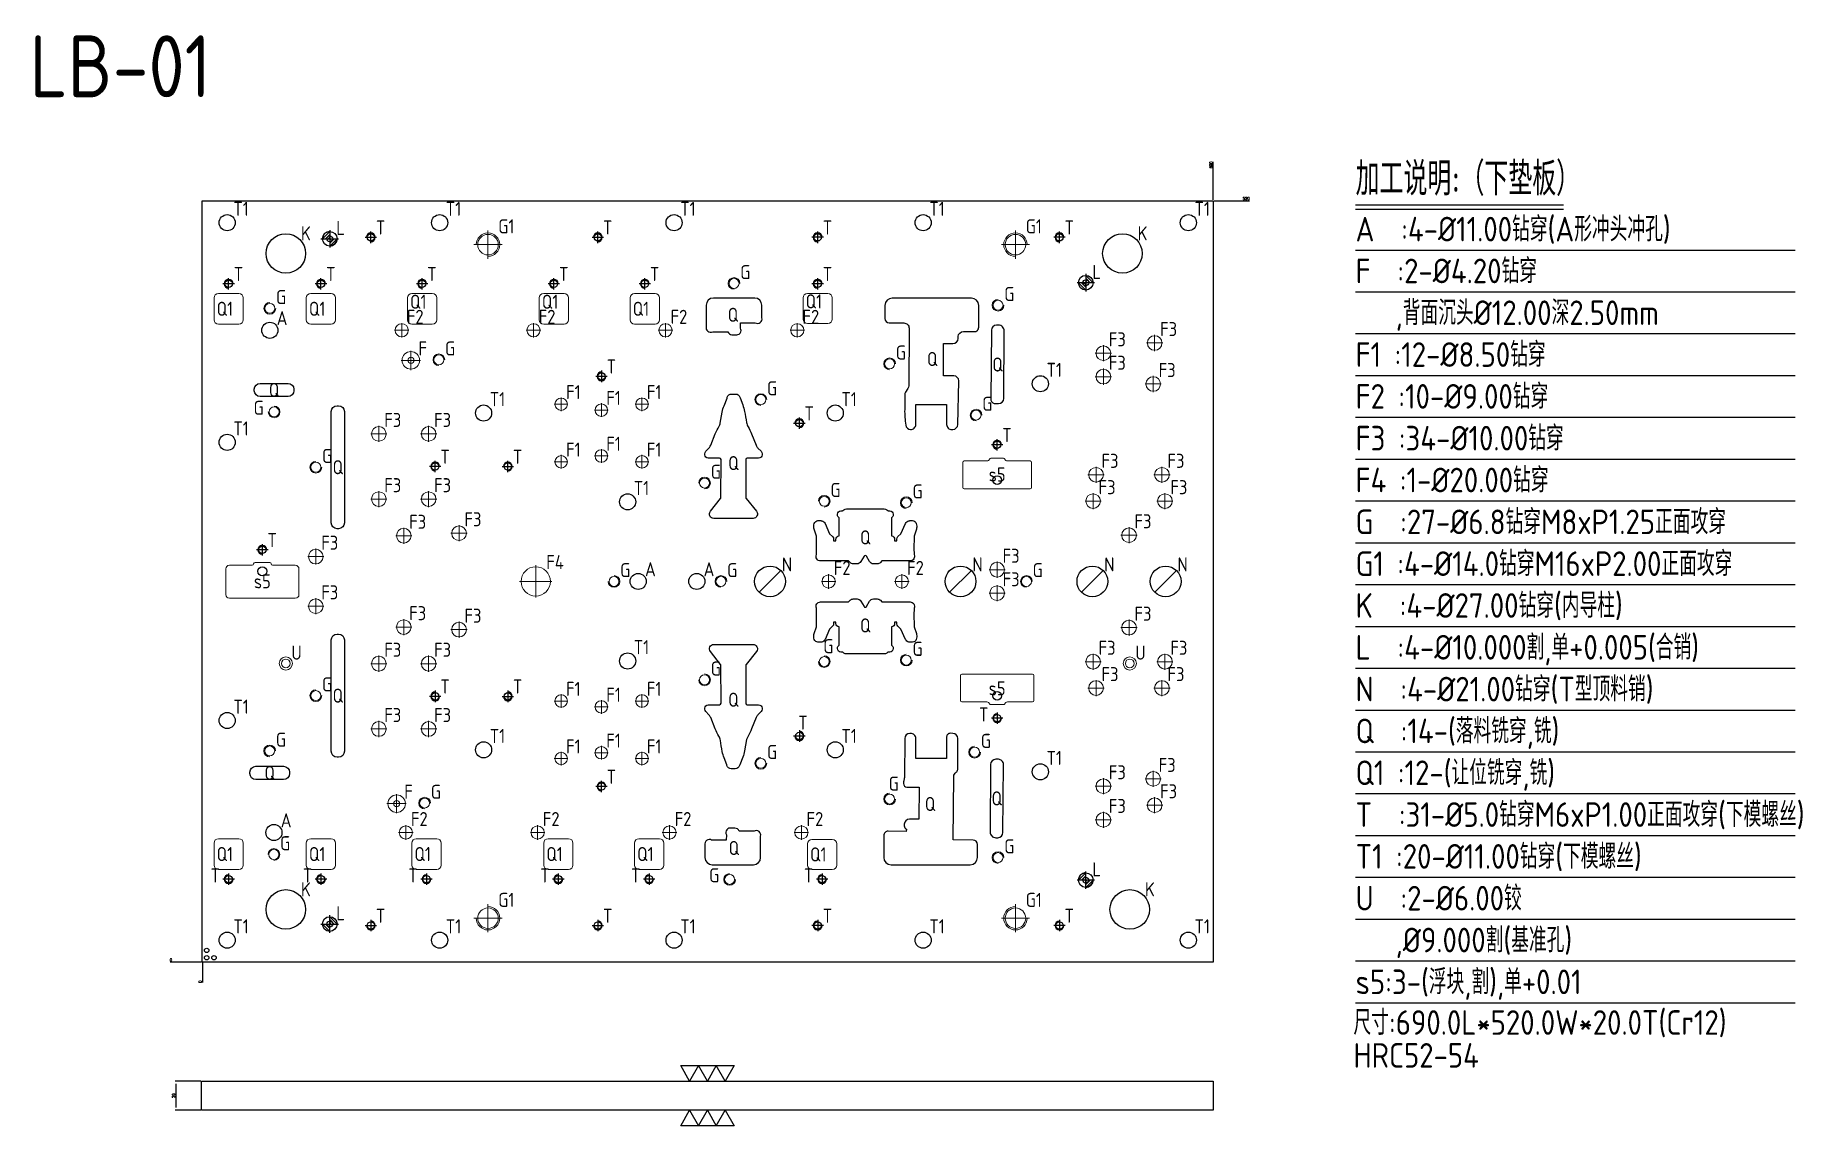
# Model space of a CAD drawing. Header units: millimetres. Extents: x 48754 to 49960, y -2339 to -1595.
import ezdxf
from ezdxf.enums import TextEntityAlignment as Align

# ---------------------------------------------------------------- set-up
doc = ezdxf.new("R2010")
doc.units = ezdxf.units.MM
doc.linetypes.add('CENTER', pattern=[0])
doc.linetypes.add('DASHED', pattern=[0])
for name, color, linetype in [('DIM', 4, 'Continuous'), ('LB', 7, 'Continuous'), ('LB_O', 40, 'Continuous'), ('LB_W', 1, 'Continuous'), ('TEXT', 4, 'Continuous')]:
    doc.layers.add(name, color=color, linetype=linetype)
doc.styles.add('gbenor', font='gbenor.shx', dxfattribs={"bigfont": 'gbcbig.shx'})
doc.styles.get("Standard").update_dxf_attribs({"font": 'txt.shx', "width": 0.85, "bigfont": 'ctxt.shx'})
doc.dimstyles.new('T-2-WX', dxfattribs={"dimtxt": 2, "dimasz": 2, "dimexe": 0.5, "dimexo": 0.5, "dimgap": 0.5, "dimtad": 1, "dimtxsty": 'Standard', "dimblk": 'OPEN30', "dimcen": 0, "dimazin": 3, "dimtfac": 1, "dimtmove": 0, "dimatfit": 3, "dimldrblk": 'OPEN30', "dimlwd": -1, "dimlwe": -1})

# ---------------------------------------------------------------- blocks, each defined once
blk = doc.blocks.new('*D7580')
at = {"layer": 'Defpoints', "color": 0}
for p in [(48867.1, -2308.7), (48849.5, -2328.7), (48867.1, -2328.7)]:
    blk.add_point(p, dxfattribs=at)
at = {"layer": 'DIM', "color": 0}
for p, q in [((48866.6, -2308.7), (48849, -2308.7)), ((48849.5, -2310.7), (48849.5, -2326.7)), ((48866.6, -2328.7), (48849, -2328.7))]:
    blk.add_line(p, q, dxfattribs=at)
at = {"layer": 'DIM', "color": 0, "insert": (48848, -2318.7), "char_height": 2, "attachment_point": 5, "rotation": 90}
blk.add_mtext('20', dxfattribs=at)
blk = doc.blocks.new('_Open30')
blk = doc.blocks.new('*D7581')
at = {"layer": 'Defpoints', "color": 0}
for p in [(48867.6, -2227.5), (48867.6, -2227.5), (48867.6, -2239.9)]:
    blk.add_point(p, dxfattribs=at)
at = {"layer": 'DIM', "color": 0}
blk.add_line((48867.6, -2228), (48867.6, -2241.5), dxfattribs=at)
at = {"layer": 'DIM', "color": 0, "insert": (48866.1, -2240.9), "char_height": 2, "attachment_point": 5, "rotation": 90}
blk.add_mtext('0', dxfattribs=at)
blk = doc.blocks.new('*D7582')
at = {"layer": 'Defpoints', "color": 0}
for p in [(48847.3, -2227.5), (48867.6, -2227.5), (48867.6, -2227.5)]:
    blk.add_point(p, dxfattribs=at)
at = {"layer": 'DIM', "color": 0}
blk.add_line((48867.1, -2227.5), (48845.7, -2227.5), dxfattribs=at)
at = {"layer": 'DIM', "color": 0, "insert": (48846.2, -2226), "char_height": 2, "attachment_point": 5}
blk.add_mtext('0', dxfattribs=at)
blk = doc.blocks.new('*D7583')
at = {"layer": 'Defpoints', "color": 0}
for p in [(49557.6, -1707.5), (49577.3, -1707.5), (48867.6, -2227.5)]:
    blk.add_point(p, dxfattribs=at)
at = {"layer": 'DIM', "color": 0}
blk.add_line((49558.1, -1707.5), (49582.2, -1707.5), dxfattribs=at)
at = {"layer": 'DIM', "color": 0, "insert": (49580, -1706), "char_height": 2, "attachment_point": 5}
blk.add_mtext('520', dxfattribs=at)
blk = doc.blocks.new('*D7584')
at = {"layer": 'Defpoints', "color": 0}
for p in [(49557.6, -1685.7), (49557.6, -1707.5), (48867.6, -2227.5)]:
    blk.add_point(p, dxfattribs=at)
at = {"layer": 'DIM', "color": 0}
blk.add_line((49557.6, -1707), (49557.6, -1680.9), dxfattribs=at)
at = {"layer": 'DIM', "color": 0, "insert": (49556.1, -1683.1), "char_height": 2, "attachment_point": 5, "rotation": 90}
blk.add_mtext('690', dxfattribs=at)
blk = doc.blocks.new('locater0')
for p, q in [((-0.6, 0), (0.6, 0)), ((-0.5, 0), (0, 0.5)), ((-0.3, 0), (0, 0.3)), ((-0.1, 0), (0, 0.1)), ((0, 0.6), (0, -0.6)), ((0.1, 0), (0, -0.1)), ((0.5, 0), (0, -0.5)), ((0.3, 0), (0, -0.3))]:
    blk.add_line(p, q)
for start, end in [(90, 180), (270, 0)]:
    blk.add_arc((0, 0), 0.5, start, end)

msp = doc.modelspace()

# ---------------------------------------------------------------- linework, layer by layer
at = {"layer": 'LB'}
msp.add_lwpolyline([(48867.562, -2227.499), (48867.562, -1707.499), (49557.562, -1707.499), (49557.562, -2227.499)], close=True, dxfattribs=at)
at = {"layer": 'LB', "linetype": 'Continuous', "flags": 128}
msp.add_lwpolyline([(48867.062, -2308.693), (49557.562, -2308.693), (49557.562, -2328.693), (48867.062, -2328.693)], close=True, dxfattribs=at)
at = {"layer": 'LB_O', "color": 4, "linetype": 'CENTER', "ltscale": 0.005}
for p, q in [((48978.662, -1732.499), (48986.462, -1732.499)), ((48982.562, -1736.399), (48982.562, -1728.599)), ((49133.662, -1732.499), (49141.462, -1732.499)), ((49137.562, -1736.399), (49137.562, -1728.599)), ((49291.462, -1732.499), (49283.662, -1732.499)), ((49287.562, -1736.399), (49287.562, -1728.599)), ((49456.462, -1732.499), (49448.662, -1732.499)), ((49452.562, -1736.399), (49452.562, -1728.599)), ((48885.562, -1768.099), (48885.562, -1760.299)), ((48948.562, -1768.099), (48948.562, -1760.299)), ((49017.562, -1768.099), (49017.562, -1760.299)), ((49107.562, -1768.099), (49107.562, -1760.299)), ((49169.562, -1768.099), (49169.562, -1760.299)), ((49287.562, -1768.099), (49287.562, -1760.299)), ((48889.462, -1764.199), (48881.662, -1764.199)), ((48952.462, -1764.199), (48944.662, -1764.199)), ((49021.462, -1764.199), (49013.662, -1764.199)), ((49111.462, -1764.199), (49103.662, -1764.199)), ((49173.462, -1764.199), (49165.662, -1764.199)), ((49291.462, -1764.199), (49283.662, -1764.199)), ((49143.962, -1827.454), (49136.162, -1827.454)), ((49140.062, -1823.554), (49140.062, -1831.354)), ((49275.062, -1863.339), (49275.062, -1855.539)), ((49271.162, -1859.439), (49278.962, -1859.439)), ((49413.962, -1874.152), (49406.162, -1874.152)), ((49410.062, -1878.052), (49410.062, -1870.252)), ((49030.462, -1889.015), (49022.662, -1889.015)), ((49026.562, -1892.915), (49026.562, -1885.115)), ((49072.162, -1889.015), (49079.962, -1889.015)), ((49076.062, -1892.915), (49076.062, -1885.115)), ((48912.452, -1945.899), (48904.652, -1945.899)), ((48908.552, -1949.799), (48908.552, -1941.999)), ((49030.462, -2045.983), (49022.662, -2045.983)), ((49026.562, -2042.083), (49026.562, -2049.883)), ((49072.162, -2045.983), (49079.962, -2045.983)), ((49076.062, -2042.083), (49076.062, -2049.883)), ((49413.962, -2060.845), (49406.162, -2060.845)), ((49410.062, -2056.945), (49410.062, -2064.745)), ((49271.162, -2073.059), (49278.962, -2073.059)), ((49271.162, -2073.059), (49278.962, -2073.059)), ((49275.062, -2069.159), (49275.062, -2076.959)), ((49275.062, -2069.159), (49275.062, -2076.959)), ((49143.962, -2107.544), (49136.162, -2107.544)), ((49140.062, -2111.444), (49140.062, -2103.644)), ((48889.462, -2170.799), (48881.662, -2170.799)), ((48885.562, -2166.899), (48885.562, -2174.699)), ((48952.462, -2170.799), (48944.662, -2170.799)), ((48948.562, -2166.899), (48948.562, -2174.699)), ((49024.462, -2170.799), (49016.662, -2170.799)), ((49020.562, -2166.899), (49020.562, -2174.699)), ((49114.462, -2170.799), (49106.662, -2170.799)), ((49110.562, -2166.899), (49110.562, -2174.699)), ((49176.462, -2170.799), (49168.662, -2170.799)), ((49172.562, -2166.899), (49172.562, -2174.699)), ((49294.462, -2170.799), (49286.662, -2170.799)), ((49290.562, -2166.899), (49290.562, -2174.699)), ((48978.662, -2202.499), (48986.462, -2202.499)), ((48982.562, -2198.599), (48982.562, -2206.399)), ((49133.662, -2202.499), (49141.462, -2202.499)), ((49137.562, -2198.599), (49137.562, -2206.399)), ((49291.462, -2202.499), (49283.662, -2202.499)), ((49287.562, -2198.599), (49287.562, -2206.399)), ((49456.462, -2202.499), (49448.662, -2202.499)), ((49452.562, -2198.599), (49452.562, -2206.399))]:
    msp.add_line(p, q, dxfattribs=at)
at = {"layer": 'LB_O', "color": 4, "linetype": 'CENTER', "lineweight": 15}
for p, q in [((49062.562, -1747.099), (49062.562, -1727.899)), ((49422.562, -1747.099), (49422.562, -1727.899)), ((49052.962, -1737.499), (49072.162, -1737.499)), ((49432.162, -1737.499), (49412.962, -1737.499)), ((48998.722, -1795.999), (49008.622, -1795.999)), ((49003.672, -1800.949), (49003.672, -1791.049)), ((49088.722, -1795.999), (49098.622, -1795.999)), ((49093.672, -1800.949), (49093.672, -1791.049)), ((49178.722, -1795.999), (49188.622, -1795.999)), ((49183.672, -1800.949), (49183.672, -1791.049)), ((49268.722, -1795.999), (49278.622, -1795.999)), ((49273.672, -1800.949), (49273.672, -1791.049)), ((49482.562, -1817.161), (49482.562, -1806.161)), ((49512.062, -1804.661), (49523.062, -1804.661)), ((49517.562, -1810.161), (49517.562, -1799.161)), ((49003.323, -1816.522), (49016.523, -1816.522)), ((49009.923, -1823.122), (49009.923, -1809.922)), ((49477.062, -1811.661), (49488.062, -1811.661)), ((49477.062, -1827.661), (49488.062, -1827.661)), ((49482.562, -1822.161), (49482.562, -1833.161)), ((49511.062, -1832.661), (49522.062, -1832.661)), ((49516.562, -1827.161), (49516.562, -1838.161)), ((49112.474, -1851.177), (49112.474, -1841.827)), ((49167.649, -1851.177), (49167.649, -1841.827)), ((49107.799, -1846.502), (49117.149, -1846.502)), ((49135.273, -1850.502), (49144.623, -1850.502)), ((49139.948, -1855.177), (49139.948, -1845.827)), ((49162.974, -1846.502), (49172.324, -1846.502)), ((48982.562, -1866.731), (48993.562, -1866.731)), ((48988.062, -1872.231), (48988.062, -1861.231)), ((49027.562, -1866.731), (49016.562, -1866.731)), ((49022.062, -1872.231), (49022.062, -1861.231)), ((49112.474, -1890.481), (49112.474, -1881.131)), ((49139.948, -1886.481), (49139.948, -1877.131)), ((49167.649, -1890.481), (49167.649, -1881.131)), ((49107.799, -1885.806), (49117.149, -1885.806)), ((49135.273, -1881.806), (49144.623, -1881.806)), ((49162.974, -1885.806), (49172.324, -1885.806)), ((49477.562, -1900.161), (49477.562, -1889.161)), ((49522.562, -1900.161), (49522.562, -1889.161)), ((49472.062, -1894.661), (49483.062, -1894.661)), ((49517.062, -1894.661), (49528.062, -1894.661)), ((48982.562, -1911.3), (48993.562, -1911.3)), ((48988.062, -1905.8), (48988.062, -1916.8)), ((49027.562, -1911.3), (49016.562, -1911.3)), ((49022.062, -1905.8), (49022.062, -1916.8)), ((49470.062, -1912.661), (49481.062, -1912.661)), ((49475.562, -1907.161), (49475.562, -1918.161)), ((49519.062, -1912.661), (49530.062, -1912.661)), ((49524.562, -1907.161), (49524.562, -1918.161)), ((49042.781, -1929.073), (49042.781, -1940.073)), ((48999.562, -1936.3), (49010.562, -1936.3)), ((49005.062, -1930.8), (49005.062, -1941.8)), ((49048.281, -1934.573), (49037.281, -1934.573)), ((49494.562, -1935.945), (49505.562, -1935.945)), ((49500.062, -1941.445), (49500.062, -1930.445)), ((48950.541, -1950.553), (48939.541, -1950.553)), ((48945.041, -1945.053), (48945.041, -1956.053)), ((49410.062, -1964.979), (49410.062, -1953.979)), ((49095.115, -1978.499), (49095.115, -1956.499)), ((49295.062, -1972.449), (49295.062, -1962.549)), ((49345.062, -1972.449), (49345.062, -1962.549)), ((49404.562, -1959.479), (49415.562, -1959.479)), ((49084.115, -1967.499), (49106.115, -1967.499)), ((49290.112, -1967.499), (49300.012, -1967.499)), ((49340.112, -1967.499), (49350.012, -1967.499)), ((49404.562, -1975.519), (49415.562, -1975.519)), ((49410.062, -1970.019), (49410.062, -1981.019)), ((48950.541, -1984.446), (48939.541, -1984.446)), ((48945.041, -1989.946), (48945.041, -1978.946)), ((48999.562, -1998.699), (49010.562, -1998.699)), ((49005.062, -2004.199), (49005.062, -1993.199)), ((49048.281, -2000.426), (49037.281, -2000.426)), ((49042.781, -2005.926), (49042.781, -1994.926)), ((49494.562, -1999.053), (49505.562, -1999.053)), ((49500.062, -2004.553), (49500.062, -1993.553)), ((48982.562, -2023.699), (48993.562, -2023.699)), ((48988.062, -2029.199), (48988.062, -2018.199)), ((49027.562, -2023.699), (49016.562, -2023.699)), ((49022.062, -2029.199), (49022.062, -2018.199)), ((49470.062, -2022.336), (49481.062, -2022.336)), ((49475.562, -2027.836), (49475.562, -2016.836)), ((49519.062, -2022.336), (49530.062, -2022.336)), ((49524.562, -2027.836), (49524.562, -2016.836)), ((49477.562, -2045.836), (49477.562, -2034.836)), ((49522.562, -2045.836), (49522.562, -2034.836)), ((49107.799, -2049.192), (49117.149, -2049.192)), ((49112.474, -2044.517), (49112.474, -2053.867)), ((49139.948, -2048.517), (49139.948, -2057.867)), ((49162.974, -2049.192), (49172.324, -2049.192)), ((49167.649, -2044.517), (49167.649, -2053.867)), ((49472.062, -2040.336), (49483.062, -2040.336)), ((49517.062, -2040.336), (49528.062, -2040.336)), ((49135.273, -2053.192), (49144.623, -2053.192)), ((48982.562, -2068.269), (48993.562, -2068.269)), ((48988.062, -2062.769), (48988.062, -2073.769)), ((49027.562, -2068.269), (49016.562, -2068.269)), ((49022.062, -2062.769), (49022.062, -2073.769)), ((49112.474, -2083.821), (49112.474, -2093.171)), ((49135.273, -2084.496), (49144.623, -2084.496)), ((49139.948, -2079.821), (49139.948, -2089.171)), ((49167.649, -2083.821), (49167.649, -2093.171)), ((49107.799, -2088.496), (49117.149, -2088.496)), ((49162.974, -2088.496), (49172.324, -2088.496)), ((49516.562, -2107.836), (49516.562, -2096.836)), ((49477.062, -2107.336), (49488.062, -2107.336)), ((49482.562, -2112.836), (49482.562, -2101.836)), ((49511.062, -2102.336), (49522.062, -2102.336)), ((48993.6, -2119.276), (49006.8, -2119.276)), ((49000.2, -2125.876), (49000.2, -2112.676)), ((49512.062, -2120.336), (49523.062, -2120.336)), ((49517.562, -2125.836), (49517.562, -2114.836)), ((49006.452, -2143.949), (49006.452, -2134.049)), ((49096.452, -2143.949), (49096.452, -2134.049)), ((49186.452, -2143.949), (49186.452, -2134.049)), ((49276.452, -2143.949), (49276.452, -2134.049)), ((49477.062, -2130.336), (49488.062, -2130.336)), ((49482.562, -2135.836), (49482.562, -2124.836)), ((49001.502, -2138.999), (49011.402, -2138.999)), ((49091.502, -2138.999), (49101.402, -2138.999)), ((49181.502, -2138.999), (49191.402, -2138.999)), ((49271.502, -2138.999), (49281.402, -2138.999)), ((49062.562, -2187.899), (49062.562, -2207.099)), ((49422.562, -2187.899), (49422.562, -2207.099)), ((49052.962, -2197.499), (49072.162, -2197.499)), ((49432.162, -2197.499), (49412.962, -2197.499))]:
    msp.add_line(p, q, dxfattribs=at)
at = {"layer": 'LB_O'}
for p, q in [((49262.486, -1960.074), (49247.637, -1974.924)), ((49392.486, -1960.074), (49377.637, -1974.924)), ((49482.486, -1960.074), (49467.637, -1974.924)), ((49532.486, -1960.074), (49517.637, -1974.924))]:
    msp.add_line(p, q, dxfattribs=at)
at = {"layer": 'LB_O', "linetype": 'Continuous', "lineweight": 15}
for points in [[(48875.562, -1788.799), (48875.562, -1773.799, -0.41421356), (48878.562, -1770.799), (48892.562, -1770.799, -0.41421356), (48895.562, -1773.799), (48895.562, -1788.799, -0.41421356), (48892.562, -1791.799), (48878.562, -1791.799, -0.41421356)], [(48938.562, -1788.799), (48938.562, -1773.799, -0.41421356), (48941.562, -1770.799), (48955.562, -1770.799, -0.41421356), (48958.562, -1773.799), (48958.562, -1788.799, -0.41421356), (48955.562, -1791.799), (48941.562, -1791.799, -0.41421356)], [(49007.562, -1788.799), (49007.562, -1773.799, -0.41421356), (49010.562, -1770.799), (49024.562, -1770.799, -0.41421356), (49027.562, -1773.799), (49027.562, -1788.799, -0.41421356), (49024.562, -1791.799), (49010.562, -1791.799, -0.41421356)], [(49097.562, -1788.799), (49097.562, -1773.799, -0.41421356), (49100.562, -1770.799), (49114.562, -1770.799, -0.41421356), (49117.562, -1773.799), (49117.562, -1788.799, -0.41421356), (49114.562, -1791.799), (49100.562, -1791.799, -0.41421356)], [(49159.562, -1788.799), (49159.562, -1773.799, -0.41421356), (49162.562, -1770.799), (49176.562, -1770.799, -0.41421356), (49179.562, -1773.799), (49179.562, -1788.799, -0.41421356), (49176.562, -1791.799), (49162.562, -1791.799, -0.41421356)], [(49277.562, -1788.299), (49277.562, -1773.799, -0.41421356), (49280.562, -1770.799), (49294.562, -1770.799, -0.41421356), (49297.562, -1773.799), (49297.562, -1788.299, -0.41421356), (49294.562, -1791.299), (49280.562, -1791.299, -0.41421356)], [(48875.562, -2146.199), (48875.562, -2161.199, 0.41421356), (48878.562, -2164.199), (48892.562, -2164.199, 0.41421356), (48895.562, -2161.199), (48895.562, -2146.199, 0.41421356), (48892.562, -2143.199), (48878.562, -2143.199, 0.41421356)], [(48938.562, -2146.199), (48938.562, -2161.199, 0.41421356), (48941.562, -2164.199), (48955.562, -2164.199, 0.41421356), (48958.562, -2161.199), (48958.562, -2146.199, 0.41421356), (48955.562, -2143.199), (48941.562, -2143.199, 0.41421356)], [(49010.562, -2146.199), (49010.562, -2161.199, 0.41421356), (49013.562, -2164.199), (49027.562, -2164.199, 0.41421356), (49030.562, -2161.199), (49030.562, -2146.199, 0.41421356), (49027.562, -2143.199), (49013.562, -2143.199, 0.41421356)], [(49100.562, -2146.199), (49100.562, -2161.199, 0.41421356), (49103.562, -2164.199), (49117.562, -2164.199, 0.41421356), (49120.562, -2161.199), (49120.562, -2146.199, 0.41421356), (49117.562, -2143.199), (49103.562, -2143.199, 0.41421356)], [(49162.562, -2146.199), (49162.562, -2161.199, 0.41421356), (49165.562, -2164.199), (49179.562, -2164.199, 0.41421356), (49182.562, -2161.199), (49182.562, -2146.199, 0.41421356), (49179.562, -2143.199), (49165.562, -2143.199, 0.41421356)], [(49280.562, -2146.699), (49280.562, -2161.199, 0.41421356), (49283.562, -2164.199), (49297.562, -2164.199, 0.41421356), (49300.562, -2161.199), (49300.562, -2146.699, 0.41421356), (49297.562, -2143.699), (49283.562, -2143.699, 0.41421356)]]:
    msp.add_lwpolyline(points, format="xyb", close=True, dxfattribs=at)
at = {"layer": 'LB_O', "linetype": 'Continuous'}
for points in [[(49211.482, -1778.899), (49211.482, -1793.44, 0.65908811), (49215.983, -1796.934), (49226.214, -1797.018, 0.31600219), (49229.035, -1798.999), (49231.393, -1798.999, 0.6596604), (49234.884, -1794.494), (49234.908, -1790.825), (49244.94, -1790.895, 0.66452817), (49249.482, -1787.424), (49249.482, -1778.899, 0.41421356), (49244.582, -1773.999), (49216.382, -1773.999, 0.41421356)], [(49375.561, -1846.662), (49375.585, -1860.248, 0.41962397), (49379.156, -1863.741), (49379.744, -1863.73, 0.40617175), (49383.173, -1860.256), (49383.888, -1830.818), (49383.89, -1830.598, 0.41344561), (49380.423, -1827.075), (49373.353, -1827.008), (49373.497, -1805.028), (49379.926, -1805.096, 0.41236403), (49383.463, -1801.656), (49383.486, -1800.301, -0.41162457), (49387.014, -1796.861), (49394.457, -1796.921, 0.4166021), (49397.482, -1793.921), (49397.482, -1778.999, 0.41421356), (49392.482, -1773.999), (49338.482, -1773.999, 0.41421356), (49333.482, -1778.999), (49333.482, -1787.905, 0.41217346), (49336.461, -1790.905), (49346.473, -1790.975, -0.41421766), (49349.948, -1794.499), (49349.673, -1833.885, -0.14008884), (49349.132, -1835.73), (49347.538, -1838.251, 0.14106787), (49346.996, -1840.111), (49346.944, -1850.137, 0.04163062), (49347.644, -1860.77, 0.36526458), (49351.031, -1863.75), (49350.966, -1863.748, 0.41993103), (49354.54, -1860.254), (49354.561, -1846.661)], [(49405.741, -1843.075, 0.41659064), (49408.641, -1845.999), (49411.069, -1845.999, 0.41229157), (49414.569, -1842.522), (49414.872, -1796.425, 0.41613818), (49410.972, -1792.499), (49409.622, -1792.499, 0.41184047), (49406.123, -1795.971)], [(49239.531, -1883.276, 0.41374827), (49238.533, -1884.277), (49238.551, -1910.23, 0.17016242), (49238.77, -1910.854), (49245.789, -1919.625, -0.62893225), (49243.447, -1924.499), (49216.676, -1924.499, -0.62893225), (49214.334, -1919.625), (49221.353, -1910.854, 0.17016242), (49221.572, -1910.23), (49221.59, -1884.277, 0.41374827), (49220.592, -1883.276), (49212.844, -1883.258, -0.40980145), (49210.549, -1880.988), (49210.54, -1880.265, -0.1968568), (49211.18, -1878.643), (49213.305, -1876.428, 0.09570448), (49214.541, -1874.516), (49217.679, -1866.729, -0.03255869), (49220.317, -1861.434, 0.08794771), (49221.038, -1859.467), (49222.404, -1851.803, -0.05133637), (49223.644, -1847.472), (49225.747, -1842.229), (49225.894, -1841.699, -0.33719495), (49228.785, -1839.499), (49231.562, -1839.499, -0.34128609), (49234.465, -1841.742), (49234.571, -1842.149), (49236.424, -1846.988, -0.0574056), (49237.649, -1851.39, -0.01139), (49238.973, -1858.934, 0.09861355), (49240.038, -1861.873, -0.04225119), (49242.452, -1866.75), (49245.582, -1874.516, 0.09570448), (49246.818, -1876.428), (49248.943, -1878.643, -0.1968568), (49249.583, -1880.265), (49249.574, -1880.988, -0.40980145), (49247.279, -1883.258)], [(49340.092, -1939.739), (49341.68, -1939.739), (49341.68, -1938.572, -0.2021422), (49342.374, -1936.926), (49344.376, -1934.973), (49347.539, -1927.909, -0.23476102), (49349.738, -1926.099), (49350.137, -1926.007, -0.04794456), (49350.706, -1925.931), (49351.129, -1925.916, -0.02208507), (49351.394, -1925.918), (49352.342, -1925.968, -0.31466376), (49354.871, -1927.94, -0.06490592), (49355.164, -1929.656, -0.02027299), (49355.178, -1930.431, -0.07280435), (49354.935, -1931.859), (49353.422, -1936.519), (49353.265, -1945.704), (49353.362, -1948.18), (49353.362, -1949.191, -0.55340778), (49350.662, -1953.499), (49331.467, -1953.499), (49330.346, -1954.62, -0.19891237), (49328.225, -1955.499), (49325.639, -1955.499, -0.26794919), (49323.041, -1953.999), (49320.928, -1950.339, 0.57735027), (49319.195, -1950.339), (49317.082, -1953.999, -0.26794919), (49314.484, -1955.499), (49311.898, -1955.499, -0.19891237), (49309.777, -1954.62), (49308.656, -1953.499), (49289.462, -1953.499, -0.55340778), (49286.762, -1949.191), (49286.762, -1948.18), (49286.858, -1945.704), (49286.702, -1936.519), (49285.189, -1931.859, -0.07280435), (49284.946, -1930.431, -0.02027299), (49284.959, -1929.656, -0.06490592), (49285.252, -1927.94, -0.31466376), (49287.781, -1925.968), (49288.729, -1925.918, -0.02208507), (49288.994, -1925.916), (49289.417, -1925.931, -0.04794456), (49289.986, -1926.007), (49290.385, -1926.099, -0.23476102), (49292.584, -1927.909), (49295.747, -1934.973), (49297.749, -1936.926, -0.2021422), (49298.443, -1938.572), (49298.443, -1939.739), (49300.031, -1939.739), (49300.031, -1938.757, -0.4008276), (49302.226, -1936.46), (49302.226, -1923.99, -0.27129884), (49301.051, -1921.984), (49301.051, -1921.578, -0.41461282), (49303.354, -1919.278), (49304.129, -1919.279, 0.16021722), (49304.723, -1919.084), (49305.406, -1918.582, -0.15986775), (49307.183, -1917.999), (49332.94, -1917.999, -0.15986775), (49334.718, -1918.582), (49335.4, -1919.084, 0.16021722), (49335.994, -1919.279), (49336.769, -1919.278, -0.41461282), (49339.073, -1921.578), (49339.073, -1921.984, -0.27129884), (49337.898, -1923.99), (49337.898, -1936.46, -0.4008276), (49340.092, -1938.757)], [(49300.031, -1995.258), (49298.443, -1995.258), (49298.443, -1996.425, -0.2021422), (49297.749, -1998.072), (49295.747, -2000.025), (49292.584, -2007.089, -0.23476102), (49290.385, -2008.899), (49289.986, -2008.991, -0.04794456), (49289.417, -2009.066), (49288.994, -2009.082, -0.02208507), (49288.729, -2009.079), (49287.781, -2009.03, -0.31466376), (49285.252, -2007.058, -0.06490592), (49284.959, -2005.341, -0.02027299), (49284.946, -2004.567, -0.07280435), (49285.189, -2003.139), (49286.702, -1998.479), (49286.858, -1989.294), (49286.762, -1986.818), (49286.762, -1985.807, -0.55340778), (49289.462, -1981.499), (49308.656, -1981.499), (49309.777, -1980.378, -0.19891237), (49311.898, -1979.499), (49314.484, -1979.499, -0.26794919), (49317.082, -1980.999), (49319.195, -1984.659, 0.57735027), (49320.928, -1984.659), (49323.041, -1980.999, -0.26794919), (49325.639, -1979.499), (49328.225, -1979.499, -0.19891237), (49330.346, -1980.378), (49331.467, -1981.499), (49350.662, -1981.499, -0.55340778), (49353.362, -1985.807), (49353.362, -1986.818), (49353.265, -1989.294), (49353.422, -1998.479), (49354.935, -2003.139, -0.07280435), (49355.178, -2004.567, -0.02027299), (49355.164, -2005.341, -0.06490592), (49354.871, -2007.058, -0.31466376), (49352.342, -2009.03), (49351.394, -2009.079, -0.02208507), (49351.129, -2009.082), (49350.706, -2009.066, -0.04794456), (49350.137, -2008.991), (49349.738, -2008.899, -0.23476102), (49347.539, -2007.089), (49344.376, -2000.025), (49342.374, -1998.072, -0.2021422), (49341.68, -1996.425), (49341.68, -1995.258), (49340.092, -1995.258), (49340.092, -1996.241, -0.4008276), (49337.898, -1998.538), (49337.898, -2011.008, -0.27129884), (49339.073, -2013.014), (49339.073, -2013.42, -0.41461282), (49336.769, -2015.72), (49335.994, -2015.719, 0.16021722), (49335.4, -2015.914), (49334.718, -2016.416, -0.15986775), (49332.94, -2016.999), (49307.183, -2016.999, -0.15986775), (49305.406, -2016.416), (49304.723, -2015.914, 0.16021722), (49304.129, -2015.719), (49303.354, -2015.72, -0.41461282), (49301.051, -2013.42), (49301.051, -2013.014, -0.27129884), (49302.226, -2011.008), (49302.226, -1998.538, -0.4008276), (49300.031, -1996.241)], [(49220.592, -2051.722, 0.41374827), (49221.59, -2050.721), (49221.572, -2024.768, 0.17016242), (49221.353, -2024.144), (49214.334, -2015.373, -0.62893225), (49216.676, -2010.499), (49243.447, -2010.499, -0.62893225), (49245.789, -2015.373), (49238.77, -2024.144, 0.17016242), (49238.551, -2024.768), (49238.533, -2050.721, 0.41374827), (49239.531, -2051.722), (49247.279, -2051.74, -0.40980145), (49249.574, -2054.01), (49249.583, -2054.733, -0.1968568), (49248.943, -2056.355), (49246.818, -2058.57, 0.09570448), (49245.582, -2060.481), (49242.444, -2068.269, -0.03255869), (49239.806, -2073.564, 0.08794771), (49239.085, -2075.531), (49237.719, -2083.195, -0.05133637), (49236.479, -2087.526), (49234.376, -2092.769), (49234.229, -2093.299, -0.33719495), (49231.338, -2095.499), (49228.561, -2095.499, -0.34128609), (49225.658, -2093.256), (49225.552, -2092.849), (49223.699, -2088.01, -0.0574056), (49222.474, -2083.608, -0.01139), (49221.15, -2076.064, 0.09861355), (49220.085, -2073.125, -0.04225119), (49217.671, -2068.248), (49214.541, -2060.481, 0.09570448), (49213.305, -2058.57), (49211.18, -2056.355, -0.1968568), (49210.54, -2054.733), (49210.549, -2054.01, -0.40980145), (49212.844, -2051.74)], [(49380.15, -2143.999), (49380.453, -2100.747, -0.25373729), (49382.064, -2097.824, 0.25475941), (49383.123, -2095.895), (49383.19, -2074.773, 0.40898629), (49379.763, -2071.262), (49378.137, -2071.228, 0.41993103), (49375.585, -2073.724), (49375.562, -2088.337), (49354.562, -2088.336), (49354.538, -2074.749, 0.41962397), (49350.967, -2071.256), (49350.379, -2071.268, 0.40617175), (49346.95, -2074.742), (49346.756, -2101.269, -0.04791171), (49346.687, -2101.935), (49346.301, -2103.849, 0.0480443), (49346.233, -2104.517), (49346.225, -2105.597, 0.41344561), (49348.504, -2107.912), (49356.77, -2107.99), (49356.626, -2129.97), (49350.197, -2129.902, 0.41236403), (49346.66, -2133.342), (49346.641, -2134.471, 0.31268382), (49348.097, -2136.65), (49348.075, -2138.178), (49335.666, -2138.077, 0.4166021), (49332.642, -2141.077), (49332.642, -2155.999, 0.41421356), (49337.642, -2160.999), (49391.642, -2160.999, 0.41421356), (49396.642, -2155.999), (49396.642, -2147.093, 0.41217346), (49393.662, -2144.093)], [(49414.378, -2092.527, 0.41659064), (49410.878, -2088.999), (49409.054, -2088.999, 0.41229157), (49405.554, -2092.476), (49405.251, -2138.573, 0.41613818), (49409.151, -2142.499), (49410.501, -2142.499, 0.41184047), (49414, -2139.027)], [(49248.642, -2156.099), (49248.642, -2141.558, 0.65908811), (49244.14, -2138.064), (49233.909, -2137.98, 0.31600219), (49231.088, -2135.999), (49228.73, -2135.999, 0.6596604), (49225.239, -2140.504), (49225.215, -2144.173), (49215.183, -2144.103, 0.66452817), (49210.642, -2147.574), (49210.642, -2156.099, 0.41421356), (49215.542, -2160.999), (49243.742, -2160.999, 0.41421356)]]:
    msp.add_lwpolyline(points, format="xyb", close=True, dxfattribs=at)
at = {"layer": 'LB_O'}
for points in [[(48926.062, -1841.232), (48907.062, -1841.232, -0.41421356), (48903.062, -1837.232), (48903.062, -1836.232, -0.41421356), (48907.062, -1832.232), (48926.062, -1832.232, -0.41421356), (48930.062, -1836.232), (48930.062, -1837.232, -0.41421356)], [(48964.562, -1851.499), (48964.562, -1927.499, -0.41421356), (48960.562, -1931.499), (48959.562, -1931.499, -0.41421356), (48955.562, -1927.499), (48955.562, -1851.499, -0.41421356), (48959.562, -1847.499), (48960.562, -1847.499, -0.41421356)], [(48964.562, -2007.499), (48964.562, -2083.499, -0.41421356), (48960.562, -2087.499), (48959.562, -2087.499, -0.41421356), (48955.562, -2083.499), (48955.562, -2007.499, -0.41421356), (48959.562, -2003.499), (48960.562, -2003.499, -0.41421356)], [(48904.062, -2093.766), (48923.062, -2093.766, -0.41421356), (48927.062, -2097.766), (48927.062, -2098.766, -0.41421356), (48923.062, -2102.766), (48904.062, -2102.766, -0.41421356), (48900.062, -2098.766), (48900.062, -2097.766, -0.41421356)]]:
    msp.add_lwpolyline(points, format="xyb", close=True, dxfattribs=at)
for centre, radius in [((48884.562, -1722.499), 5.5), ((49029.562, -1722.499), 5.5), ((49189.562, -1722.499), 5.5), ((49359.562, -1722.499), 5.5), ((49540.562, -1722.499), 5.5), ((48924.562, -1743.499), 13.5), ((48982.562, -1732.499), 2.5), ((49137.562, -1732.499), 2.5), ((49287.562, -1732.499), 2.5), ((49452.562, -1732.499), 2.5), ((49495.562, -1743.499), 13.5), ((48885.562, -1764.199), 2.5), ((48948.562, -1764.199), 2.5), ((49017.562, -1764.199), 2.5), ((49107.562, -1764.199), 2.5), ((49169.562, -1764.199), 2.5), ((49287.562, -1764.199), 2.5), ((48913.672, -1795.999), 5.5), ((49140.062, -1827.454), 2.5), ((49439.562, -1832.499), 5.5), ((49059.562, -1852.499), 5.5), ((49275.062, -1859.439), 2.5), ((49299.562, -1852.499), 5.5), ((48884.562, -1872.499), 5.5), ((49410.062, -1874.152), 2.5), ((49026.562, -1889.015), 2.5), ((49076.062, -1889.015), 2.5), ((49157.862, -1913.153), 5.5), ((48908.552, -1945.899), 2.5), ((49165.062, -1967.499), 5.5), ((49205.062, -1967.499), 5.5), ((49157.862, -2021.845), 5.5), ((49026.562, -2045.983), 2.5), ((49076.062, -2045.983), 2.5), ((48884.562, -2062.499), 5.5), ((49410.062, -2060.845), 2.5), ((49275.062, -2073.059), 2.5), ((49059.562, -2082.499), 5.5), ((49299.562, -2082.499), 5.5), ((49439.562, -2097.499), 5.5), ((49140.062, -2107.544), 2.5), ((48916.452, -2138.999), 5.5), ((48885.562, -2170.799), 2.5), ((48948.562, -2170.799), 2.5), ((49020.562, -2170.799), 2.5), ((49110.562, -2170.799), 2.5), ((49172.562, -2170.799), 2.5), ((49290.562, -2170.799), 2.5), ((48924.562, -2191.499), 13.5), ((49500.562, -2191.499), 13.5), ((48884.562, -2212.499), 5.5), ((48982.562, -2202.499), 2.5), ((49029.562, -2212.499), 5.5), ((49137.562, -2202.499), 2.5), ((49189.562, -2212.499), 5.5), ((49287.562, -2202.499), 2.5), ((49359.562, -2212.499), 5.5), ((49452.562, -2202.499), 2.5), ((49540.562, -2212.499), 5.5)]:
    msp.add_circle(centre, radius, dxfattribs=at)
at = {"layer": 'LB_O', "color": 3}
for centre, radius in [((48954.562, -1733.499), 2), ((49470.562, -1763.499), 2), ((49410.062, -1898.272), 3), ((48908.552, -1960.599), 3), ((49410.062, -2045.665), 3), ((49470.562, -2171.499), 2), ((48954.562, -2201.499), 2)]:
    msp.add_circle(centre, radius, dxfattribs=at)
at = {"layer": 'LB_O', "linetype": 'Continuous', "lineweight": 15}
for centre, radius in [((49062.562, -1737.499), 7), ((49422.562, -1737.499), 7), ((49003.672, -1795.999), 4.5), ((49093.672, -1795.999), 4.5), ((49183.672, -1795.999), 4.5), ((49273.672, -1795.999), 4.5), ((49482.562, -1811.661), 5), ((49517.562, -1804.661), 5), ((49009.923, -1816.522), 2.1), ((49482.562, -1827.661), 5), ((49516.562, -1832.661), 5), ((49112.474, -1846.502), 4.25), ((49167.649, -1846.502), 4.25), ((49139.948, -1850.502), 4.25), ((48988.062, -1866.731), 5), ((49022.062, -1866.731), 5), ((49112.474, -1885.806), 4.25), ((49139.948, -1881.806), 4.25), ((49167.649, -1885.806), 4.25), ((49477.562, -1894.661), 5), ((49522.562, -1894.661), 5), ((48988.062, -1911.3), 5), ((49022.062, -1911.3), 5), ((49475.562, -1912.661), 5), ((49524.562, -1912.661), 5), ((49042.781, -1934.573), 5), ((49005.062, -1936.3), 5), ((49500.062, -1935.945), 5), ((48945.041, -1950.553), 5), ((49095.115, -1967.499), 10), ((49295.062, -1967.499), 4.5), ((49345.062, -1967.499), 4.5), ((49410.062, -1959.479), 5), ((49410.062, -1975.519), 5), ((48945.041, -1984.446), 5), ((49005.062, -1998.699), 5), ((49042.781, -2000.426), 5), ((49500.062, -1999.053), 5), ((48988.062, -2023.699), 5), ((49022.062, -2023.699), 5), ((49475.562, -2022.336), 5), ((49524.562, -2022.336), 5), ((49477.562, -2040.336), 5), ((49522.562, -2040.336), 5), ((49112.474, -2049.192), 4.25), ((49139.948, -2053.192), 4.25), ((49167.649, -2049.192), 4.25), ((48988.062, -2068.269), 5), ((49022.062, -2068.269), 5), ((49112.474, -2088.496), 4.25), ((49139.948, -2084.496), 4.25), ((49167.649, -2088.496), 4.25), ((49516.562, -2102.336), 5), ((49482.562, -2107.336), 5), ((49000.2, -2119.276), 2.1), ((49517.562, -2120.336), 5), ((49006.452, -2138.999), 4.5), ((49096.452, -2138.999), 4.5), ((49186.452, -2138.999), 4.5), ((49276.452, -2138.999), 4.5), ((49482.562, -2130.336), 5), ((49062.562, -2197.499), 7), ((49422.562, -2197.499), 7)]:
    msp.add_circle(centre, radius, dxfattribs=at)
at = {"layer": 'LB_O', "lineweight": 18}
for centre in [(49230.482, -1763.999), (48913.672, -1780.999), (49410.676, -1778.885), (49029.029, -1816.122), (49336.676, -1818.885), (49248.762, -1843.299), (48916.562, -1851.732), (49395.676, -1853.885), (48945.062, -1889.499), (49210.362, -1900.299), (49292.062, -1912.749), (49348.062, -1913.749), (49148.562, -1967.499), (49221.562, -1967.499), (49430.062, -1967.499), (49292.062, -2022.249), (49348.062, -2021.249), (49210.362, -2034.699), (48945.062, -2045.499), (48913.562, -2083.266), (49394.676, -2084.113), (49248.762, -2091.699), (49019.306, -2118.876), (49336.676, -2116.113), (48916.452, -2153.999), (49410.676, -2156.113), (49227.482, -2170.999)]:
    msp.add_circle(centre, 3.4, dxfattribs=at)
at = {"layer": 'LB_O', "linetype": 'DASHED', "lineweight": 15}
for centre in [(49009.923, -1816.522), (49000.2, -2119.276)]:
    msp.add_circle(centre, 6, dxfattribs=at)
at = {"layer": 'LB_O', "linetype": 'Continuous'}
for centre in [(49255.062, -1967.499), (49385.062, -1967.499), (49475.062, -1967.499), (49525.062, -1967.499)]:
    msp.add_circle(centre, 10.5, dxfattribs=at)
at = {"layer": 'LB_O', "linetype": 'Continuous', "lineweight": 18}
for centre in [(48924.562, -2023.499), (49500.562, -2023.499)]:
    msp.add_circle(centre, 3, dxfattribs=at)
at = {"layer": 'LB_O'}
for centre, start, end in [((48982.562, -1732.499), 270, 180), ((49137.562, -1732.499), 270, 180), ((49287.562, -1732.499), 0, 270), ((49452.562, -1732.499), 0, 270), ((48885.562, -1764.199), 0, 270), ((48948.562, -1764.199), 0, 270), ((49017.562, -1764.199), 0, 270), ((49107.562, -1764.199), 0, 270), ((49169.562, -1764.199), 0, 270), ((49287.562, -1764.199), 0, 270), ((49140.062, -1827.454), 90, 0), ((49275.062, -1859.439), 270, 180), ((49410.062, -1874.152), 0, 270), ((49026.562, -1889.015), 0, 270), ((49076.062, -1889.015), 270, 180), ((48908.552, -1945.899), 0, 270), ((49026.562, -2045.983), 90, 0), ((49076.062, -2045.983), 180, 90), ((49410.062, -2060.845), 90, 0), ((49275.062, -2073.059), 180, 90), ((49140.062, -2107.544), 0, 270), ((48885.562, -2170.799), 90, 0), ((48948.562, -2170.799), 90, 0), ((49020.562, -2170.799), 90, 0), ((49110.562, -2170.799), 90, 0), ((49172.562, -2170.799), 90, 0), ((49290.562, -2170.799), 90, 0), ((48982.562, -2202.499), 180, 90), ((49137.562, -2202.499), 180, 90), ((49287.562, -2202.499), 90, 0), ((49452.562, -2202.499), 90, 0)]:
    msp.add_arc(centre, 3, start, end, dxfattribs=at)
at = {"layer": 'LB_O', "linetype": 'Continuous', "lineweight": 15}
for centre, start, end in [((49062.562, -1737.499), 270, 180), ((49422.562, -1737.499), 0, 270), ((49062.562, -2197.499), 180, 90), ((49422.562, -2197.499), 90, 0)]:
    msp.add_arc(centre, 8, start, end, dxfattribs=at)
at = {"layer": 'LB_O', "lineweight": 18}
for centre, start, end in [((49230.482, -1763.999), 0, 270), ((48913.672, -1780.999), 90, 0), ((49410.676, -1778.885), 90, 0), ((49029.029, -1816.122), 0, 270), ((49336.676, -1818.885), 0, 270), ((49248.762, -1843.299), 0, 270), ((48916.562, -1851.732), 180, 90), ((49395.676, -1853.885), 0, 270), ((48945.062, -1889.499), 90, 0), ((49210.362, -1900.299), 270, 180), ((49292.062, -1912.749), 270, 180), ((49348.062, -1913.749), 0, 270), ((49148.562, -1967.499), 180, 90), ((49221.562, -1967.499), 0, 270), ((49430.062, -1967.499), 0, 270), ((49292.062, -2022.249), 180, 90), ((49348.062, -2021.249), 90, 0), ((49210.362, -2034.699), 180, 90), ((48945.062, -2045.499), 90, 0), ((48913.562, -2083.266), 0, 270), ((49394.676, -2084.113), 90, 0), ((49248.762, -2091.699), 90, 0), ((49019.306, -2118.876), 0, 270), ((49336.676, -2116.113), 90, 0), ((48916.452, -2153.999), 270, 180), ((49410.676, -2156.113), 0, 270), ((49227.482, -2170.999), 90, 0)]:
    msp.add_arc(centre, 4, start, end, dxfattribs=at)
at = {"layer": 'LB_W', "linetype": 'Continuous', "lineweight": 15}
for points in [[(49432.612, -1885.232), (49417.059, -1885.232, -0.31447738), (49415.2, -1883.935, 0.31447738), (49414.337, -1883.332), (49405.786, -1883.332, 0.31447738), (49404.923, -1883.935, -0.31447738), (49403.064, -1885.232), (49387.512, -1885.232, 0.41421356), (49386.542, -1886.202), (49386.542, -1903.302, 0.41421356), (49387.512, -1904.272), (49432.612, -1904.272, 0.41421356), (49433.582, -1903.302), (49433.582, -1886.202, 0.41421356)], [(48931.052, -1956.499), (48915.55, -1956.499, -0.39963753), (48914.551, -1955.549, 0.39963753), (48913.552, -1954.599), (48903.552, -1954.599, 0.39963753), (48902.553, -1955.549, -0.39963753), (48901.555, -1956.499), (48886.052, -1956.499, 0.41421356), (48883.552, -1958.999), (48883.552, -1976.499, 0.41421356), (48886.052, -1978.999), (48931.052, -1978.999, 0.41421356), (48933.552, -1976.499), (48933.552, -1958.999, 0.41421356)], [(49434.112, -2049.765), (49417.059, -2049.765, 0.31447738), (49415.2, -2051.063, -0.31447738), (49414.337, -2051.665), (49405.786, -2051.665, -0.31447738), (49404.923, -2051.063, 0.31447738), (49403.064, -2049.765), (49386.012, -2049.765, -0.41421356), (49385.042, -2048.795), (49385.042, -2031.695, -0.41421356), (49386.012, -2030.725), (49434.112, -2030.725, -0.41421356), (49435.082, -2031.695), (49435.082, -2048.795, -0.41421356)]]:
    msp.add_lwpolyline(points, format="xyb", close=True, dxfattribs=at)
at = {"layer": 'LB_W', "linetype": 'Continuous'}
for centre in [(48954.562, -1733.499), (49470.562, -1763.499), (49470.562, -2171.499), (48954.562, -2201.499)]:
    msp.add_circle(centre, 5, dxfattribs=at)
at = {"layer": 'LB_W', "linetype": 'Continuous', "lineweight": 18}
for centre in [(48924.562, -2023.499), (49500.562, -2023.499)]:
    msp.add_circle(centre, 4.5, dxfattribs=at)
at = {"layer": 'TEXT', "color": 3}
for p, q in [((49654.689, -1710.337), (49796.617, -1710.337)), ((49654.689, -1713.277), (49796.617, -1713.277)), ((49654.689, -1741.165), (49954.778, -1741.165)), ((49654.689, -1769.725), (49954.778, -1769.725)), ((49654.689, -1798.285), (49954.778, -1798.285)), ((49654.689, -1826.845), (49954.778, -1826.845)), ((49654.689, -1855.405), (49954.778, -1855.405)), ((49654.689, -1883.965), (49954.778, -1883.965)), ((49654.689, -1912.525), (49954.778, -1912.525)), ((49654.689, -1941.085), (49954.778, -1941.085)), ((49654.689, -1969.645), (49954.778, -1969.645)), ((49654.689, -1998.205), (49954.778, -1998.205)), ((49654.689, -2026.765), (49954.778, -2026.765)), ((49654.689, -2055.325), (49954.778, -2055.325)), ((49654.689, -2083.885), (49954.778, -2083.885)), ((49654.689, -2112.445), (49954.778, -2112.445)), ((49654.689, -2141.005), (49954.778, -2141.005)), ((49654.689, -2169.565), (49954.778, -2169.565)), ((49654.689, -2198.125), (49954.778, -2198.125)), ((49654.689, -2226.685), (49954.778, -2226.685)), ((49654.689, -2255.245), (49954.778, -2255.245))]:
    msp.add_line(p, q, dxfattribs=at)
at = {"layer": 'TEXT', "color": 4}
for points in [[(49230.498, -2298.193), (49224.436, -2308.693), (49218.374, -2298.193), (49212.312, -2308.693), (49206.249, -2298.193), (49200.187, -2308.693), (49194.125, -2298.193), (49230.498, -2298.193)], [(49194.125, -2339.193), (49200.187, -2328.693), (49206.249, -2339.193), (49212.312, -2328.693), (49218.374, -2339.193), (49224.436, -2328.693), (49230.498, -2339.193), (49194.125, -2339.193)]]:
    msp.add_lwpolyline(points, close=True, dxfattribs=at)
for centre in [(48870.562, -2219.499), (48870.562, -2224.499), (48875.562, -2224.499)]:
    msp.add_circle(centre, 1.5, dxfattribs=at)

# ---------------------------------------------------------------- block references
at = {"layer": 'LB_W', "linetype": 'Continuous', "yscale": 10, "zscale": 10}
for p, xscale in [((48954.562, -1733.499), 10), ((49470.562, -1763.499), -10)]:
    msp.add_blockref('locater0', p, dxfattribs=dict(at, xscale=xscale))
at = {"layer": 'LB_W', "linetype": 'Continuous', "yscale": 10, "zscale": 10, "rotation": 180}
for p, xscale in [((49470.562, -2171.499), 10), ((48954.562, -2201.499), -10)]:
    msp.add_blockref('locater0', p, dxfattribs=dict(at, xscale=xscale))

# ---------------------------------------------------------------- texts
at = {"layer": 'TEXT', "linetype": 'Continuous', "lineweight": 20, "style": 'gbenor'}
msp.add_text('LB-01', height=42.2498, dxfattribs=at).set_placement((48749.762, -1636.79))
at = {"layer": 'TEXT', "color": 4, "style": 'gbenor'}
for s, height, p in [('加工说明:（下垫板）', 22.68, (49654.689, -1703.869)), ('A  :4-%%c11.00钻穿(A形冲头冲孔)', 16.8, (49654.689, -1735.285)), ('F  :2-%%c4.20钻穿', 16.8, (49654.689, -1763.845)), ('   ,背面沉头%%c12.00深2.50mm', 16.8, (49654.689, -1792.405)), ('F1 :12-%%c8.50钻穿', 16.8, (49654.689, -1820.965)), ('F2 :10-%%c9.00钻穿', 16.8, (49654.689, -1849.525)), ('F3 :34-%%c10.00钻穿', 16.8, (49654.689, -1878.085)), ('F4 :1-%%c20.00钻穿', 16.8, (49654.689, -1906.645)), ('G  :27-%%c6.8钻穿M8xP1.25正面攻穿', 16.8, (49654.689, -1935.205)), ('G1 :4-%%c14.0钻穿M16xP2.00正面攻穿', 16.8, (49654.689, -1963.765)), ('K  :4-%%c27.00钻穿(内导柱)', 16.8, (49654.689, -1992.325)), ('N  :4-%%c21.00钻穿(T型顶料销)', 16.8, (49654.689, -2049.445)), ('Q  :14-(落料铣穿,铣)', 16.8, (49654.689, -2078.005)), ('Q1 :12-(让位铣穿,铣)', 16.8, (49654.689, -2106.565)), ('T  :31-%%C5.0钻穿M6xP1.00正面攻穿(下模螺丝)', 16.8, (49654.689, -2135.125)), ('T1 :20-%%c11.00钻穿(下模螺丝)', 16.8, (49654.689, -2163.685)), ('尺寸:690.0L*520.0W*20.0T(Cr12)', 16.8, (49653.239, -2277.142)), ('HRC52-54', 16.8, (49653.239, -2299.579))]:
    msp.add_text(s, height=height, dxfattribs=at).set_placement(p)
for s, p in [('T1', (48894.023, -1713.038)), ('T1', (49039.023, -1713.038)), ('T1', (49199.023, -1713.038)), ('T1', (49369.023, -1713.038)), ('T1', (49550.023, -1713.038)), ('L', (48961.972, -1726.088)), ('T', (48989.265, -1725.796)), ('G1', (49075.068, -1724.992)), ('T', (49144.265, -1725.796)), ('T', (49294.265, -1725.796)), ('G1', (49435.068, -1724.992)), ('T', (49459.265, -1725.796)), ('K', (48938.279, -1729.781)), ('K', (49509.279, -1729.781)), ('T', (48892.265, -1757.496)), ('T', (48955.265, -1757.496)), ('T', (49024.265, -1757.496)), ('T', (49114.265, -1757.496)), ('T', (49176.265, -1757.496)), ('G', (49238.18, -1756.301)), ('T', (49294.265, -1757.496)), ('L', (49477.972, -1756.088)), ('G', (48921.37, -1773.301)), ('Q1 ', (49017.562, -1776.499)), ('Q1 ', (49107.562, -1776.499)), ('Q1 ', (49287.562, -1776.249)), ('G', (49418.375, -1771.186)), ('Q1 ', (48885.562, -1781.299)), ('A', (48922.001, -1787.669)), ('Q1 ', (48948.562, -1781.299)), ('F2', (49012.878, -1786.792)), ('F2', (49102.878, -1786.792)), ('Q1 ', (49169.562, -1781.299)), ('F2', (49192.878, -1786.792)), ('Q', (49229.768, -1785.412)), ('F2', (49282.878, -1786.792)), ('F3', (49527.07, -1795.154)), ('F', (49018.041, -1808.404)), ('G', (49036.727, -1808.423)), ('G', (49344.375, -1811.186)), ('F3', (49492.07, -1802.154)), ('T', (49146.765, -1820.751)), ('Q', (49365.773, -1815.622)), ('Q', (49410.307, -1819.368)), ('T1', (49449.023, -1823.038)), ('F3', (49492.07, -1818.154)), ('F3', (49526.07, -1823.154)), ('Q', (48916.562, -1836.732)), ('F1', (49120.768, -1838.208)), ('F1', (49175.943, -1838.208)), ('G', (49256.46, -1835.601)), ('G', (48906.045, -1848.914)), ('T1', (49069.023, -1843.038)), ('F1', (49148.242, -1842.208)), ('T1', (49309.023, -1843.038)), ('G', (49403.375, -1846.186)), ('F3', (48997.569, -1857.223)), ('F3', (49031.569, -1857.223)), ('T', (49281.765, -1852.736)), ('T1', (48894.023, -1863.038)), ('F1', (49148.242, -1873.512)), ('T', (49416.765, -1867.449)), ('G', (48952.76, -1881.801)), ('T', (49033.265, -1882.312)), ('T', (49082.765, -1882.312)), ('F1', (49120.768, -1877.512)), ('F1', (49175.943, -1877.512)), ('F3', (49487.07, -1885.154)), ('F3', (49532.07, -1885.154)), ('Q', (48960.062, -1889.499)), ('G', (49218.06, -1892.601)), ('Q', (49230.072, -1886.702)), ('s5', (49410.062, -1894.467)), ('F3', (48997.569, -1901.793)), ('F3', (49031.569, -1901.793)), ('T1', (49167.324, -1903.692)), ('G', (49299.76, -1905.051)), ('G', (49355.76, -1906.051)), ('F3', (49485.07, -1903.154)), ('F3', (49534.07, -1903.154)), ('F3', (49014.569, -1926.793)), ('F3', (49052.289, -1925.065)), ('F3', (49509.57, -1926.438)), ('T', (48915.255, -1939.196)), ('F3', (48954.549, -1941.045)), ('Q', (49320.062, -1937.441)), ('F4', (49108.323, -1954.29)), ('N', (49266.644, -1955.917)), ('F2', (49304.268, -1958.292)), ('F2', (49354.268, -1958.292)), ('N', (49396.644, -1955.917)), ('F3', (49419.569, -1949.971)), ('N', (49486.644, -1955.917)), ('N', (49536.644, -1955.917)), ('s5', (48908.552, -1967.411)), ('G', (49156.26, -1959.801)), ('A', (49173.391, -1959.169)), ('A', (49213.391, -1959.169)), ('G', (49229.26, -1959.801)), ('F3', (49419.569, -1966.012)), ('G', (49437.76, -1959.801)), ('F3', (48954.549, -1974.939)), ('F3', (49014.569, -1989.191)), ('F3', (49052.289, -1990.919)), ('F3', (49509.57, -1989.545)), ('Q', (49320.062, -1997.557)), ('U', (48931.901, -2016.159)), ('F3', (48997.569, -2014.191)), ('F3', (49031.569, -2014.191)), ('T1', (49167.324, -2012.384)), ('G', (49294.879, -2011.733)), ('G', (49355.76, -2013.551)), ('F3', (49485.07, -2012.829)), ('U', (49507.901, -2016.159)), ('F3', (49534.07, -2012.829)), ('G', (49218.06, -2027.001)), ('F3', (49487.07, -2030.829)), ('F3', (49532.07, -2030.829)), ('G', (48952.76, -2037.801)), ('T', (49033.265, -2039.279)), ('T', (49082.765, -2039.279)), ('F1', (49120.768, -2040.898)), ('F1', (49175.943, -2040.898)), ('s5', (49410.062, -2040.519)), ('T1', (48894.023, -2053.038)), ('Q', (48960.062, -2045.499)), ('F1', (49148.242, -2044.898)), ('Q', (49230.051, -2048.296)), ('F3', (48997.569, -2058.761)), ('F3', (49031.569, -2058.761)), ('T', (49277.515, -2063.902)), ('T', (49400.905, -2058.392)), ('G', (48921.26, -2075.568)), ('T1', (49069.023, -2073.038)), ('F1', (49148.242, -2076.201)), ('T1', (49309.023, -2073.038)), ('G', (49402.375, -2076.415)), ('F1', (49120.768, -2080.201)), ('F1', (49175.943, -2080.201)), ('G', (49256.46, -2084.001)), ('T1', (49449.023, -2088.038)), ('Q', (48913.562, -2098.266)), ('T', (49146.765, -2100.841)), ('F3', (49492.07, -2097.829)), ('F3', (49526.07, -2092.829)), ('F', (49008.318, -2111.159)), ('G', (49027.004, -2111.178)), ('G', (49339.494, -2105.597)), ('F3', (49527.07, -2110.829)), ('Q', (49364.302, -2119.511)), ('Q', (49409.804, -2115.692)), ('F3', (49492.07, -2120.829)), ('A', (48924.781, -2130.669)), ('F2', (49015.658, -2129.792)), ('F2', (49105.658, -2129.792)), ('F2', (49195.658, -2129.792)), ('F2', (49285.658, -2129.792)), ('G', (48924.15, -2146.301)), ('Q', (49230.355, -2149.586)), ('G', (49418.375, -2148.415)), ('Q1 ', (48885.562, -2153.699)), ('Q1 ', (48948.562, -2153.699)), ('Q1 ', (49020.562, -2153.699)), ('Q1 ', (49110.562, -2153.699)), ('Q1 ', (49172.562, -2153.699)), ('Q1 ', (49290.562, -2153.949)), ('T', (48876.405, -2168.345)), ('T', (48939.405, -2168.345)), ('T', (49011.405, -2168.345)), ('T', (49101.405, -2168.345)), ('T', (49163.405, -2168.345)), ('G', (49216.965, -2168.181)), ('T', (49281.405, -2168.345)), ('L', (49477.972, -2164.088)), ('K', (48938.279, -2177.781)), ('G1', (49075.068, -2184.992)), ('G1', (49435.068, -2184.992)), ('K', (49514.279, -2177.781)), ('L', (48961.972, -2194.088)), ('T', (48989.265, -2195.796)), ('T', (49144.265, -2195.796)), ('T', (49294.265, -2195.796)), ('T', (49459.265, -2195.796)), ('T1', (48894.023, -2203.038)), ('T1', (49039.023, -2203.038)), ('T1', (49199.023, -2203.038)), ('T1', (49369.023, -2203.038)), ('T1', (49550.023, -2203.038))]:
    msp.add_text(s, height=9.6, dxfattribs=at).set_placement(p, align=Align.MIDDLE_CENTER)
at = {"layer": 'TEXT', "color": 1, "style": 'gbenor'}
for s, p in [('L  :4-%%c10.000割,单+0.005(合销)', (49654.689, -2020.885)), ('   ,%%c9.000割(基准孔)', (49654.689, -2220.805)), ('s5:3-(浮块,割),单+0.01', (49654.689, -2249.365))]:
    msp.add_text(s, height=16.8, dxfattribs=at).set_placement(p)
at = {"layer": 'TEXT', "color": 2, "style": 'gbenor'}
msp.add_text('U  :2-%%c6.00铰', height=16.8, dxfattribs=at).set_placement((49654.689, -2192.245))

# ---------------------------------------------------------------- dimensions: what is measured, and where the dimension line sits
at = {"layer": 'DIM', "color": 4}
for feature_location, offset, dtype, origin, picture, middle in [((49557.562, -1707.499), (0, 21.771), 1, (48867.562, -2227.499), '*D7584', (49556.062, -1683.083)), ((49557.562, -1707.499), (19.777, 0), 0, (48867.562, -2227.499), '*D7583', (49580.024, -1705.999)), ((48867.561525038, -2227.498972353), (-20.276513721, 0), 0, (48867.561525038, -2227.498972353), '*D7582', (48846.21834465, -2225.998972353)), ((48867.561525038, -2227.498972353), (0, -12.356530909), 1, (48867.561525038, -2227.498972353), '*D7581', (48866.061525038, -2240.922169928))]:
    dim = msp.add_ordinate_dim(feature_location=feature_location, offset=offset, dtype=dtype, origin=origin, dimstyle='T-2-WX', dxfattribs=at)
    dim.commit()
    dim.dimension.update_dxf_attribs({"geometry": picture, "text_midpoint": middle})
dim = msp.add_linear_dim(base=(48849.527, -2328.693), p1=(48867.062, -2308.693), p2=(48867.062, -2328.693), angle=90, dimstyle='T-2-WX', dxfattribs=at)
dim.commit()
dim.dimension.update_dxf_attribs({"geometry": '*D7580', "text_midpoint": (48848.027, -2318.693)})

doc.saveas('drawing.dxf')
